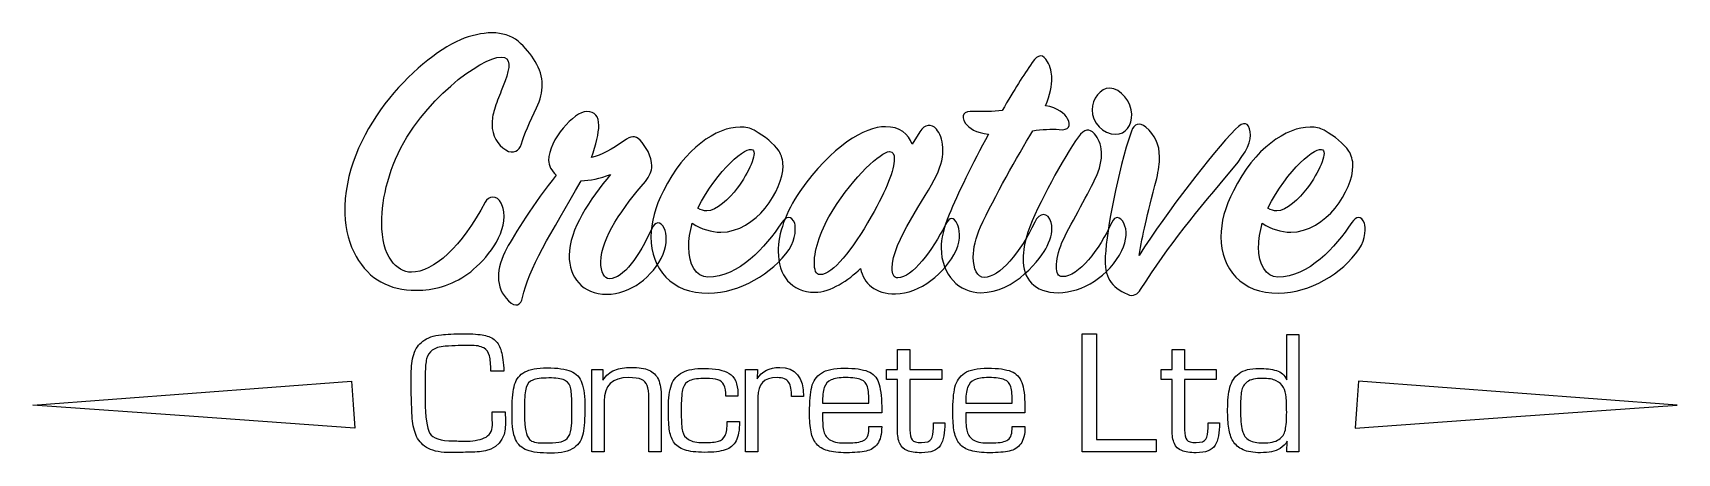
# Model space of a CAD drawing. Header units: millimetres. Extents: x 45 to 165, y 122 to 153.
import ezdxf

# ---------------------------------------------------------------- set-up
doc = ezdxf.new("R2010")
doc.units = ezdxf.units.MM
doc.layers.add('Calque_1', color=7, linetype='CONTINUOUS')

msp = doc.modelspace()

# ---------------------------------------------------------------- linework, layer by layer
at = {"layer": 'Calque_1', "color": 7}
for points in [[(85.32472, 146.91731)], [(122.38943, 147.035)], [(97.512794, 144.09102)], [(139.31731, 144.09102)], [(99.720779, 142.91345)], [(141.5253, 142.91345)], [(127.12923, 142.00079)], [(77.876452, 140.26383)], [(100.95724, 141.02928)], [(111.32004, 136.90761)], [(124.56801, 136.70165)], [(102.42923, 134.93524)], [(122.713604, 130.579708), (122.713604, 122.833639), (127.087774, 122.833639), (127.087774, 121.931253), (121.670005, 121.931253), (121.670005, 130.579708)], [(44.69783, 125.365644), (56.378932, 126.244358), (68.060038, 127.123071), (68.187454, 125.393785), (68.31487, 123.664499), (56.506351, 124.515071)], [(165.302101, 125.365574), (153.620999, 126.244288), (141.939893, 127.123001), (141.812477, 125.393715), (141.685061, 123.664429), (153.49358, 124.515001)], [(78.376073, 124.865705)], [(133.277049, 125.062054)], [(95.628226, 124.145892)]]:
    msp.add_lwpolyline(points, close=True, dxfattribs=at)
for points in [[(109.75974, 145.41581), (109.20039, 144.50318)], [(137.551334, 130.552152), (137.551334, 121.931253), (136.662724, 121.931253), (136.707498, 122.706205)], [(136.662724, 127.221585), (136.662724, 130.552152), (137.551334, 130.552152)], [(108.113536, 123.553484), (108.113536, 127.24914), (107.321366, 127.24914), (107.321366, 127.982758), (108.113536, 127.982758), (108.113536, 129.436223), (109.029702, 129.436223), (109.029702, 127.982758), (111.357998, 127.982758)], [(128.25881, 123.553484), (128.25881, 127.24914), (127.466639, 127.24914), (127.466639, 127.982758), (128.25881, 127.982758), (128.25881, 129.436223), (129.174975, 129.436223), (129.174975, 127.982758), (131.503272, 127.982758)], [(79.250932, 127.855324), (78.289992, 127.855324)], [(85.69852, 127.982758), (86.514804, 127.982758), (86.514804, 127.194033)], [(86.60091, 125.640685), (86.60091, 121.931253), (85.69852, 121.931253), (85.69852, 127.982758)], [(97.870406, 125.964443), (97.870406, 121.931253), (96.96802, 121.931253), (96.968031, 127.982758)], [(96.968031, 127.982758), (97.842865, 127.982758), (97.829075, 127.290468)], [(111.357998, 127.982758), (111.357998, 127.24914), (109.029702, 127.24914), (109.029702, 123.553484)], [(131.503272, 127.982758), (131.503272, 127.24914), (129.174975, 127.24914), (129.174975, 123.553484)], [(72.448584, 126.246869), (72.448584, 127.617672)], [(73.478411, 127.659003), (73.478411, 125.668237)], [(82.733032, 127.349022), (82.536711, 127.349022)], [(90.789089, 125.936888), (90.789089, 121.931253), (89.872924, 121.931253), (89.872924, 125.868004)], [(96.406621, 126.205538), (96.406621, 126.009217), (95.531787, 126.009217)], [(101.228529, 125.981665), (100.353695, 125.981665)], [(102.609662, 125.499472), (106.026335, 125.499472)], [(113.117989, 125.499472), (116.534662, 125.499472)], [(78.376094, 124.865733), (79.333592, 124.865733)], [(79.843336, 124.555755), (79.843336, 125.134383)], [(80.759491, 125.330704), (80.759502, 125.134383)], [(80.759502, 125.134383), (80.759502, 124.624638)], [(92.256327, 125.26182), (92.256327, 124.655636)], [(106.956287, 125.26182), (106.956287, 124.793407), (102.609673, 124.793407)], [(117.464611, 125.26182), (117.464611, 124.793407), (113.117996, 124.793407)], [(95.628226, 124.145892), (96.530612, 124.145892)], [(106.009124, 123.780802), (106.956287, 123.780802)], [(106.009124, 123.581039), (106.009124, 123.780802)], [(110.751814, 123.680921), (110.751814, 124.059786), (111.595651, 124.059786)], [(116.517451, 123.780802), (117.464611, 123.780802)], [(116.517451, 123.581039), (116.517451, 123.780802)], [(130.897088, 123.680921), (130.897088, 124.059786), (131.740924, 124.059786)], [(76.075357, 121.889921), (74.86299, 121.889921)], [(82.099303, 122.578768), (82.536722, 122.578768)], [(104.231904, 122.578768), (104.472998, 122.578768)], [(114.740227, 122.578768), (114.981325, 122.578768)]]:
    msp.add_lwpolyline(points, dxfattribs=at)
for points in [[(76.051184, 152.18696), (72.724487, 150.68553), (67.454763, 145.35693), (67.572522, 139.41009)], [(78.376929, 152.68744), (77.640934, 152.68744), (76.816619, 152.48136), (76.051184, 152.18696)], [(80.290516, 152.06921), (79.790039, 152.48136), (79.112924, 152.68744), (78.376929, 152.68744)], [(82.056904, 148.88971), (82.056904, 150.03786), (81.291469, 151.18601), (80.290516, 152.06921)], [(72.135691, 145.03309), (74.579194, 148.97803), (78.759646, 151.53929), (79.466201, 150.77385)], [(79.466201, 150.77385), (79.819479, 150.39114), (79.466201, 149.44906), (79.054044, 148.41867)], [(119.12159, 150.56772), (118.79775, 151.12707), (118.44447, 151.15651), (118.00288, 150.50882)], [(118.00288, 150.50882), (117.32576, 149.5373), (116.70752, 148.56579), (115.79489, 146.97604)], [(119.44543, 149.36068), (119.44543, 149.71396), (119.32767, 150.21444), (119.12159, 150.56772)], [(79.054044, 148.41867), (78.877405, 147.97707), (78.671327, 147.50604), (78.553568, 147.06444)], [(81.644747, 147.1822), (81.939145, 147.77099), (82.056904, 148.35979), (82.056904, 148.88971)], [(118.97439, 147.32934), (119.32767, 148.15365), (119.44543, 148.83077), (119.44543, 149.36068)], [(123.68478, 148.62475), (123.00766, 148.62475), (122.38943, 147.85931), (122.38943, 147.035)], [(125.30397, 146.71116), (125.30397, 147.56492), (124.50909, 148.62475), (123.68478, 148.62475)], [(80.526034, 144.53262), (80.732113, 145.18029), (81.14427, 146.18125), (81.644747, 147.1822)], [(120.59358, 146.38726), (120.3875, 146.74054), (119.88702, 147.21158), (118.97439, 147.32934)], [(78.553568, 147.06444), (78.435808, 146.68172), (78.376929, 146.32844), (78.376929, 145.97517)], [(78.376929, 145.97517), (78.376929, 145.12141), (78.789086, 144.47374), (79.377882, 144.09102)], [(85.324719, 146.91724), (84.412085, 146.91724), (82.527938, 144.82701), (82.527938, 143.32558)], [(86.207914, 145.88692), (86.207914, 146.56403), (85.942955, 146.91731), (85.32472, 146.91731)], [(110.96677, 145.62189), (110.6135, 146.03405), (110.11302, 146.00461), (109.75974, 145.41581)], [(113.67522, 146.91714), (112.99811, 146.94654), (112.70371, 146.65218), (113.11587, 146.03395)], [(113.11587, 146.03395), (113.35139, 145.68067), (113.8813, 145.35683), (114.79394, 145.23907)], [(115.79489, 146.97604), (115.14721, 146.91714), (114.35234, 146.88774), (113.67522, 146.91714)], [(119.97534, 145.59239), (120.6819, 145.50409), (120.88798, 145.85735), (120.59358, 146.38726)], [(122.38943, 147.035), (122.38943, 146.12237), (123.1843, 145.23917), (124.12637, 145.23917)], [(124.12637, 145.23917), (124.86237, 145.23917), (125.30397, 145.91629), (125.30397, 146.71116)], [(126.33436, 145.76909), (125.86332, 146.15181), (125.45116, 146.00461), (125.27452, 145.47469)], [(133.98871, 145.41581), (133.90041, 146.12237), (133.54711, 146.24013), (132.89943, 145.62189)], [(70.280984, 138.76242), (70.280984, 140.5288), (70.84034, 142.94287), (72.135691, 145.03309)], [(85.677997, 143.53173), (86.001835, 144.47381), (86.207914, 145.32756), (86.207914, 145.88692)], [(88.062621, 144.76821), (87.179427, 144.12053), (86.384552, 143.70837), (85.677997, 143.53173)], [(89.240213, 144.79761), (88.857496, 145.18033), (88.563098, 145.12145), (88.062621, 144.76821)], [(90.093967, 142.91347), (90.093967, 143.62002), (89.65237, 144.38546), (89.240213, 144.79761)], [(96.57072, 145.76909), (94.863212, 145.76909), (92.478588, 144.20878), (90.947718, 141.08816)], [(97.601113, 145.53357), (97.306715, 145.71021), (96.982877, 145.76909), (96.57072, 145.76909)], [(99.426381, 144.0027), (99.014223, 144.5915), (98.425427, 145.06253), (97.601113, 145.53357)], [(107.22792, 145.79853), (105.72649, 145.79853), (103.31243, 144.41486), (100.95724, 141.02928)], [(109.20039, 144.50318), (108.93543, 145.26861), (108.28775, 145.79853), (107.22792, 145.79853)], [(110.96677, 142.20687), (111.73221, 143.73774), (111.46725, 145.03309), (110.96677, 145.62189)], [(114.79394, 145.23907), (113.61635, 143.11941), (112.49763, 140.79366), (111.90884, 139.35111)], [(114.20514, 138.43854), (115.23553, 140.67596), (116.9136, 143.5905), (118.03232, 145.50409)], [(121.38851, 145.06255), (120.29924, 143.53168), (118.41509, 140.11667), (117.6791, 138.05588)], [(118.03232, 145.50409), (118.67999, 145.59239), (119.44543, 145.65129), (119.97534, 145.59239)], [(122.5661, 145.26863), (122.18339, 145.71023), (121.83011, 145.65135), (121.38851, 145.06255)], [(122.5955, 141.94193), (123.36094, 143.41392), (123.12542, 144.67984), (122.5661, 145.26863)], [(125.27452, 145.47469), (124.24413, 142.41295), (123.4787, 138.32082), (123.36094, 136.28947)], [(132.89943, 145.62189), (131.16248, 143.82606), (127.95355, 139.61617), (125.83388, 136.34835)], [(127.33531, 143.59054), (127.33531, 144.47374), (127.01147, 145.18029), (126.33436, 145.76909)], [(132.75223, 142.76623), (133.75319, 143.97326), (134.07703, 144.76814), (133.98871, 145.41581)], [(138.37524, 145.76909), (136.66773, 145.76909), (134.28311, 144.20878), (132.75224, 141.08816)], [(139.40563, 145.53357), (139.11123, 145.71021), (138.7874, 145.76909), (138.37524, 145.76909)], [(141.2309, 144.0027), (140.81874, 144.5915), (140.22995, 145.06253), (139.40563, 145.53357)], [(79.377882, 144.09102), (79.966678, 143.73774), (80.378835, 144.03212), (80.526034, 144.53262)], [(93.479541, 139.82225), (94.892651, 142.64847), (97.071197, 144.4443), (97.512794, 144.09102)], [(97.512794, 144.09102), (97.836631, 143.82606), (97.218396, 142.44239), (96.364641, 141.29424)], [(99.720779, 142.91343), (99.720779, 143.29615), (99.603019, 143.73774), (99.426381, 144.0027)], [(103.40075, 139.70449), (104.90218, 142.11855), (106.93352, 143.97326), (107.52232, 143.97326)], [(107.52232, 143.97326), (107.81672, 143.97326), (107.8756, 143.76718), (107.8756, 143.4139)], [(127.12923, 142.00079), (127.27643, 142.58959), (127.33531, 143.11951), (127.33531, 143.59054)], [(135.28406, 139.82225), (136.69717, 142.64847), (138.87571, 144.4443), (139.31731, 144.09102)], [(139.31731, 144.09102), (139.64115, 143.82606), (139.02291, 142.44239), (138.16916, 141.29424)], [(141.5253, 142.91343), (141.5253, 143.29615), (141.40754, 143.73774), (141.2309, 144.0027)], [(82.527938, 143.32558), (82.527938, 142.94287), (82.734016, 142.56015), (83.087294, 142.23631)], [(89.622931, 141.76532), (89.946768, 142.14803), (90.093967, 142.56019), (90.093967, 142.91347)], [(95.15761, 138.05588), (97.748312, 138.05588), (99.720779, 141.14706), (99.720779, 142.91345)], [(107.8756, 143.4139), (107.8756, 142.64847), (107.34568, 141.20592), (106.19753, 139.20401)], [(125.95164, 133.84597), (128.07131, 137.20211), (130.07321, 139.55729), (132.75223, 142.76623)], [(136.96213, 138.05588), (139.55283, 138.05588), (141.5253, 141.14706), (141.5253, 142.91345)], [(83.087294, 142.23631), (81.468105, 140.23441), (79.966675, 137.82034), (79.466198, 136.87827)], [(80.614351, 133.25717), (81.026508, 135.28852), (82.704576, 137.99698), (84.912561, 141.82415)], [(87.061667, 142.29519), (85.589677, 140.49936), (84.029367, 138.2325), (84.029367, 136.34835)], [(84.912561, 141.82415), (85.560237, 141.85355), (86.296232, 141.97135), (87.061667, 142.29519)], [(86.355113, 135.87736), (86.355113, 137.6143), (88.033181, 139.94005), (89.622931, 141.76532)], [(96.364641, 141.29424), (95.775845, 140.49936), (94.833772, 139.61617), (94.127217, 139.61617)], [(107.7284, 135.40628), (107.7284, 137.37875), (110.20134, 140.58768), (110.96677, 142.20687)], [(120.18144, 137.29045), (120.68192, 138.46804), (122.03615, 140.67602), (122.5955, 141.94193)], [(125.83388, 136.34835), (126.09884, 137.90866), (126.39324, 139.08625), (127.12923, 142.00079)], [(138.16916, 141.29424), (137.58036, 140.49936), (136.63829, 139.61617), (135.93173, 139.61617)], [(77.876452, 140.26385), (76.168944, 136.99603), (74.078718, 135.11188), (72.459529, 135.11188)], [(79.054044, 140.17553), (78.759646, 140.85264), (78.082531, 140.676), (77.876452, 140.26383)], [(79.260123, 139.20401), (79.260123, 139.49841), (79.201243, 139.85169), (79.054044, 140.17553)], [(90.947718, 141.08816), (90.329482, 139.91057), (90.035084, 138.76242), (90.035084, 137.70258)], [(100.95724, 141.02928), (99.89741, 139.55729), (99.367494, 137.90866), (99.367494, 136.64275)], [(132.75224, 141.08816), (132.134, 139.91057), (131.8396, 138.76242), (131.8396, 137.70258)], [(67.572522, 139.41009), (67.631402, 136.99603), (68.838433, 135.14132), (70.222104, 134.40533)], [(72.459529, 135.11188), (71.399696, 135.11188), (70.280984, 136.23059), (70.280984, 138.76242)], [(76.610541, 134.99412), (77.670373, 135.789), (79.260123, 137.4965), (79.260123, 139.20401)], [(91.006601, 138.35026), (90.741643, 138.88017), (90.329486, 138.85074), (90.093967, 138.32086)], [(92.802426, 136.96661), (92.802426, 137.49652), (92.890746, 138.11476), (93.067384, 138.70356)], [(93.067384, 138.70356), (93.744499, 138.26196), (94.451054, 138.05588), (95.15761, 138.05588)], [(94.127217, 139.61617), (93.921138, 139.61617), (93.715059, 139.67507), (93.479541, 139.82225)], [(99.632459, 138.76244), (98.425427, 136.93717), (96.452961, 134.75862), (94.215536, 134.75862)], [(100.57453, 138.70354), (100.33901, 139.29233), (99.956297, 139.23345), (99.632459, 138.76244)], [(100.16238, 136.78995), (100.69229, 137.58482), (100.66285, 138.43858), (100.57453, 138.70354)], [(102.01708, 135.81844), (102.01708, 136.76051), (102.51755, 138.32082), (103.40075, 139.70449)], [(106.19753, 139.20401), (104.75498, 136.73107), (103.40075, 134.93524), (102.42923, 134.93524)], [(111.90884, 139.35111), (111.49668, 138.3796), (111.32004, 137.55528), (111.32004, 136.90761)], [(112.52708, 138.61522), (112.23269, 139.23345), (111.96773, 139.20401), (111.64389, 138.61522)], [(118.17951, 138.79182), (117.14912, 136.58383), (115.61825, 134.72912), (114.4701, 134.72912)], [(119.38655, 138.76242), (119.18047, 139.55729), (118.50335, 139.49841), (118.17951, 138.79182)], [(119.09215, 137.02547), (119.41599, 137.70258), (119.53375, 138.14418), (119.38655, 138.76242)], [(123.83198, 138.76244), (122.91934, 136.76053), (121.38847, 134.78806), (120.21088, 134.78806)], [(124.71517, 138.70354), (124.45021, 139.23345), (124.06749, 139.29233), (123.83198, 138.76244)], [(124.56797, 136.70163), (124.95069, 137.46706), (124.98013, 138.20306), (124.71517, 138.70354)], [(134.60694, 136.96661), (134.60694, 137.49652), (134.69524, 138.11476), (134.8719, 138.70356)], [(134.8719, 138.70356), (135.54902, 138.26196), (136.25557, 138.05588), (136.96213, 138.05588)], [(135.93173, 139.61617), (135.72566, 139.61617), (135.51958, 139.67507), (135.28406, 139.82225)], [(141.43698, 138.76244), (140.22995, 136.93717), (138.25748, 134.75862), (136.02005, 134.75862)], [(142.37905, 138.70354), (142.14353, 139.29233), (141.76081, 139.23345), (141.43698, 138.76244)], [(141.96689, 136.78995), (142.49681, 137.58482), (142.46737, 138.43858), (142.37905, 138.70354)], [(90.093967, 138.32086), (89.181334, 136.28951), (88.003742, 134.64088), (87.002788, 134.64088)], [(90.035084, 137.70258), (90.035084, 135.3474), (91.536514, 133.55157), (94.274416, 133.58101)], [(90.918281, 136.43667), (91.242119, 137.23155), (91.212679, 137.9381), (91.006601, 138.35026)], [(111.64389, 138.61522), (110.67238, 136.70163), (109.20039, 134.69972), (108.14055, 134.69972)], [(112.40933, 136.70163), (112.82148, 137.55538), (112.64484, 138.35026), (112.52708, 138.61522)], [(113.67522, 136.23055), (113.67522, 136.87823), (113.85186, 137.64366), (114.20514, 138.43854)], [(117.6791, 138.05588), (117.44358, 137.29045), (117.32582, 136.67221), (117.32582, 136.11285)], [(131.8396, 137.70258), (131.8396, 135.3474), (133.34103, 133.55157), (136.07893, 133.58101)], [(79.466198, 136.87827), (79.054041, 136.11283), (78.847963, 135.40628), (78.847963, 134.7586)], [(84.029367, 136.34835), (84.029367, 134.7586), (85.000881, 133.49269), (86.796709, 133.49269)], [(86.796709, 133.49269), (88.474777, 133.49269), (90.211726, 134.7586), (90.918281, 136.43667)], [(94.215536, 134.75862), (93.332342, 134.75862), (92.802426, 135.67126), (92.802426, 136.96661)], [(94.274416, 133.58101), (96.57072, 133.61041), (98.925904, 134.99412), (100.16238, 136.78995)], [(99.367494, 136.64275), (99.367494, 134.9058), (100.30957, 133.63989), (102.04652, 133.63989)], [(107.96392, 133.52213), (109.75974, 133.52213), (111.64389, 135.08244), (112.40933, 136.70163)], [(111.32004, 136.90771), (111.32004, 134.87636), (112.67427, 133.61045), (114.23458, 133.61045)], [(114.23458, 133.61045), (116.70752, 133.61045), (118.67999, 136.14227), (119.09215, 137.02547)], [(119.76928, 135.52406), (119.76928, 135.99509), (119.91648, 136.61333), (120.18144, 137.29045)], [(119.91652, 133.61047), (121.65347, 133.61047), (123.68482, 134.84694), (124.56801, 136.70165)], [(123.36094, 136.28947), (123.27264, 134.72916), (123.77309, 134.05205), (124.98013, 133.49269)], [(136.02005, 134.75862), (135.13686, 134.75862), (134.60694, 135.67126), (134.60694, 136.96661)], [(136.07893, 133.58101), (138.37524, 133.61041), (140.73042, 134.99412), (141.96689, 136.78995)], [(87.002788, 134.64088), (86.590631, 134.64088), (86.355113, 135.11192), (86.355113, 135.87736)], [(102.42923, 134.93524), (102.13483, 134.93524), (102.01708, 135.28852), (102.01708, 135.81844)], [(102.04652, 133.63989), (103.22411, 133.63989), (104.5489, 134.55252), (105.40265, 135.37684)], [(105.40265, 135.37684), (105.63817, 134.28757), (106.49193, 133.52213), (107.96392, 133.52213)], [(108.14055, 134.69972), (107.84616, 134.69972), (107.7284, 134.96468), (107.7284, 135.40628)], [(114.4701, 134.72912), (113.96962, 134.72912), (113.67522, 135.34736), (113.67522, 136.23055)], [(117.32582, 136.11285), (117.32582, 134.64086), (118.12069, 133.61047), (119.91652, 133.61047)], [(120.21088, 134.78806), (119.88704, 134.78806), (119.76928, 135.05302), (119.76928, 135.52406)], [(70.222104, 134.40533), (70.958099, 133.99317), (71.841293, 133.78709), (72.812806, 133.78709)], [(72.812806, 133.78709), (74.078718, 133.78709), (75.403509, 134.14037), (76.610541, 134.99412)], [(78.847963, 134.7586), (78.847963, 134.11093), (79.083481, 133.49269), (79.583958, 133.02165)], [(79.583958, 133.02165), (80.113874, 132.4623), (80.496591, 132.72726), (80.614351, 133.25717)], [(124.98013, 133.49269), (125.42172, 133.28661), (125.74556, 133.52209), (125.95164, 133.84597)], [(73.309642, 130.059629), (73.635696, 130.307612), (74.08689, 130.461453), (74.663223, 130.521154)], [(74.663223, 130.521154), (75.021423, 130.569374), (75.581685, 130.593484), (76.344007, 130.593484)], [(76.344007, 130.593484), (76.952487, 130.593484), (77.431234, 130.559041), (77.780248, 130.490156)], [(77.780248, 130.490156), (78.131559, 130.421271), (78.408246, 130.293834), (78.610308, 130.107845)], [(72.448584, 127.617672), (72.448584, 128.194005), (72.510581, 128.683085), (72.634575, 129.08491)], [(72.634575, 129.08491), (72.760863, 129.489033), (72.985886, 129.813939), (73.309642, 130.059629)], [(73.995044, 129.391446), (73.786094, 129.237606), (73.647177, 129.025212), (73.578292, 128.754264)], [(74.931873, 129.677318), (74.518567, 129.642877), (74.20629, 129.547586), (73.995044, 129.391446)], [(76.753867, 129.746202), (76.211977, 129.746202), (75.604646, 129.72324), (74.931873, 129.677318)], [(77.763026, 129.553327), (77.544893, 129.68191), (77.208506, 129.746202), (76.753867, 129.746202)], [(78.190111, 128.978141), (78.125818, 129.23531), (77.983457, 129.427038), (77.763026, 129.553327)], [(78.610308, 130.107845), (78.812368, 129.921858), (78.960469, 129.653209), (79.054611, 129.301898)], [(79.054611, 129.301898), (79.148753, 128.952882), (79.214193, 128.470691), (79.250932, 127.855324)], [(73.578292, 128.754264), (73.511705, 128.485617), (73.478411, 128.12053), (73.478411, 127.659003)], [(78.289992, 127.855324), (78.289992, 128.348997), (78.256699, 128.723269), (78.190111, 128.978141)], [(80.77672, 127.789883), (81.144104, 127.99424), (81.688292, 128.096419), (82.409285, 128.096419)], [(82.409285, 128.096419), (83.185383, 128.096419), (83.769753, 128.011461), (84.162395, 127.841545)], [(84.162395, 127.841545), (84.557333, 127.673926), (84.827132, 127.385759), (84.971791, 126.977044)], [(86.514804, 127.194033), (86.744419, 127.547638), (87.03029, 127.79103), (87.372417, 127.924208)], [(87.372417, 127.924208), (87.714541, 128.057383), (88.119811, 128.123971), (88.588227, 128.123971)], [(88.588227, 128.123971), (89.139303, 128.123971), (89.572127, 128.056234), (89.8867, 127.920762)], [(89.8867, 127.920762), (90.203569, 127.78529), (90.433185, 127.557971), (90.575547, 127.238807)], [(92.338991, 127.758885), (92.72704, 127.956353), (93.273524, 128.055087), (93.978443, 128.055087)], [(93.978443, 128.055087), (94.754542, 128.055087), (95.352689, 127.929947), (95.772885, 127.679667)], [(97.829075, 127.290468), (98.173499, 127.846137), (98.723428, 128.123971), (99.478861, 128.123971)], [(99.478861, 128.123971), (100.645307, 128.123971), (101.228529, 127.409869), (101.228529, 125.981665)], [(102.533901, 127.70722), (102.90358, 127.948315), (103.469581, 128.068863), (104.231904, 128.068863)], [(104.231904, 128.068863), (104.991929, 128.068863), (105.562523, 127.989647), (105.943686, 127.831214)], [(113.042225, 127.70722), (113.411906, 127.948315), (113.977907, 128.068863), (114.740227, 128.068863)], [(114.740227, 128.068863), (115.500253, 128.068863), (116.070847, 127.989647), (116.452009, 127.831214)], [(133.170276, 127.68311), (133.505514, 127.931095), (133.988854, 128.055087), (134.620296, 128.055087)], [(134.620296, 128.055087), (135.123153, 128.055087), (135.551385, 128.002275), (135.904993, 127.896652)], [(135.904993, 127.896652), (136.260896, 127.791029), (136.513473, 127.566006), (136.662724, 127.221585)], [(79.843336, 125.134383), (79.843336, 125.866857), (79.90648, 126.442043), (80.032769, 126.859941)], [(80.032769, 126.859941), (80.161352, 127.27784), (80.409336, 127.58782), (80.77672, 127.789883)], [(80.876594, 126.639511), (80.798526, 126.368566), (80.759491, 125.932297), (80.759491, 125.330704)], [(81.358787, 127.197475), (81.117689, 127.096444), (80.956958, 126.910456), (80.876594, 126.639511)], [(82.536711, 127.349022), (81.994819, 127.349022), (81.602178, 127.298506), (81.358787, 127.197475)], [(83.766301, 127.149255), (83.557351, 127.282433), (83.212928, 127.349022), (82.733032, 127.349022)], [(84.155496, 126.546517), (84.107277, 126.817462), (83.977545, 127.018375), (83.766301, 127.149255)], [(84.971791, 126.977044), (85.116447, 126.56833), (85.188776, 125.972479), (85.188776, 125.189491)], [(88.391906, 127.376574), (87.197909, 127.376574), (86.60091, 126.797944), (86.60091, 125.640685)], [(89.332181, 127.245695), (89.125527, 127.332947), (88.812102, 127.376574), (88.391906, 127.376574)], [(89.759263, 126.797946), (89.683491, 127.009192), (89.541131, 127.158442), (89.332181, 127.245695)], [(89.872924, 125.868004), (89.872924, 126.276719), (89.835037, 126.586699), (89.759263, 126.797946)], [(90.575547, 127.238807), (90.717908, 126.919642), (90.789089, 126.485669), (90.789089, 125.936888)], [(91.31261, 125.161939), (91.31261, 125.873745), (91.387235, 126.435153), (91.536486, 126.846165)], [(91.536486, 126.846165), (91.685735, 127.259472), (91.953236, 127.563712), (92.338991, 127.758885)], [(92.879733, 127.163035), (92.629453, 127.057412), (92.462983, 126.864534), (92.380322, 126.584403)], [(94.078325, 127.321466), (93.529543, 127.321466), (93.130013, 127.268656), (92.879733, 127.163035)], [(94.935937, 127.218142), (94.73158, 127.287025), (94.445709, 127.321466), (94.078325, 127.321466)], [(95.387132, 126.835831), (95.29299, 127.021821), (95.142591, 127.149258), (94.935937, 127.218142)], [(95.531787, 126.009217), (95.531787, 126.374306), (95.483569, 126.649844), (95.387132, 126.835831)], [(95.772885, 127.679667), (96.195376, 127.431683), (96.406621, 126.940306), (96.406621, 126.205538)], [(99.282541, 127.376574), (98.341118, 127.376574), (97.870406, 126.905864), (97.870406, 125.964443)], [(100.143595, 127.02871), (100.003531, 127.260619), (99.716512, 127.376574), (99.282541, 127.376574)], [(100.353695, 125.981665), (100.353695, 126.447783), (100.283662, 126.796798), (100.143595, 127.02871)], [(101.665955, 124.824405), (101.665955, 125.623464), (101.718767, 126.243424), (101.82439, 126.684285)], [(101.82439, 126.684285), (101.930013, 127.127443), (102.166517, 127.468421), (102.533901, 127.70722)], [(102.747433, 126.646399), (102.655586, 126.382341), (102.609662, 126.000032), (102.609662, 125.499472)], [(103.246844, 127.207809), (103.005748, 127.097593), (102.839278, 126.910457), (102.747433, 126.646399)], [(104.304222, 127.376574), (103.840399, 127.376574), (103.487939, 127.320319), (103.246844, 127.207809)], [(105.454594, 127.22503), (105.215794, 127.326059), (104.832336, 127.376574), (104.304222, 127.376574)], [(105.919565, 126.694618), (105.85068, 126.947195), (105.69569, 127.123999), (105.454594, 127.22503)], [(106.026335, 125.499472), (106.026335, 126.043659), (105.990745, 126.442041), (105.919565, 126.694618)], [(105.943686, 127.831214), (106.324846, 127.675074), (106.585458, 127.40298), (106.725523, 127.01493)], [(106.725523, 127.01493), (106.867884, 126.629178), (106.944806, 126.044808), (106.956287, 125.26182)], [(112.174279, 124.824405), (112.174279, 125.623464), (112.22709, 126.243424), (112.332714, 126.684285)], [(112.332714, 126.684285), (112.438337, 127.127443), (112.674841, 127.468421), (113.042225, 127.70722)], [(113.25576, 126.646399), (113.163913, 126.382341), (113.117989, 126.000032), (113.117989, 125.499472)], [(113.755171, 127.207809), (113.514075, 127.097593), (113.347605, 126.910457), (113.25576, 126.646399)], [(114.81255, 127.376574), (114.348726, 127.376574), (113.996267, 127.320319), (113.755171, 127.207809)], [(115.962922, 127.22503), (115.724121, 127.326059), (115.340663, 127.376574), (114.81255, 127.376574)], [(116.427893, 126.694618), (116.359008, 126.947195), (116.204017, 127.123999), (115.962922, 127.22503)], [(116.534662, 125.499472), (116.534662, 126.043659), (116.499072, 126.442041), (116.427893, 126.694618)], [(116.452009, 127.831214), (116.83317, 127.675074), (117.093783, 127.40298), (117.23385, 127.01493)], [(117.23385, 127.01493), (117.376209, 126.629178), (117.453129, 126.044808), (117.464611, 125.26182)], [(132.333332, 125.034502), (132.333332, 125.695793), (132.389587, 126.239981), (132.502097, 126.667066)], [(132.502097, 126.667066), (132.614609, 127.096446), (132.837336, 127.435127), (133.170276, 127.68311)], [(133.773018, 127.066596), (133.543401, 126.89668), (133.403335, 126.665916), (133.352821, 126.374306)], [(134.885501, 127.321466), (134.375755, 127.321466), (134.004927, 127.236509), (133.773018, 127.066596)], [(135.901548, 127.145813), (135.658157, 127.262915), (135.319475, 127.321466), (134.885501, 127.321466)], [(136.428514, 126.656732), (136.322891, 126.867979), (136.147235, 127.031006), (135.901548, 127.145813)], [(136.624835, 125.947221), (136.601886, 126.211279), (136.536446, 126.447783), (136.428514, 126.656732)], [(72.496804, 124.789961), (72.476136, 125.354814), (72.460063, 125.84045), (72.448584, 126.246869)], [(73.478411, 125.668237), (73.478411, 124.490313), (73.59207, 123.695845), (73.819387, 123.284834)], [(84.231271, 125.26182), (84.231271, 125.847338), (84.206013, 126.27557), (84.155496, 126.546517)], [(92.380322, 126.584403), (92.297659, 126.306569), (92.256327, 125.865708), (92.256327, 125.26182)], [(133.352821, 126.374306), (133.302306, 126.082694), (133.277049, 125.645276), (133.277049, 125.062054)], [(136.662724, 124.851957), (136.662724, 125.318075), (136.650094, 125.683163), (136.624835, 125.947221)], [(72.727568, 123.336499), (72.594391, 123.740622), (72.517469, 124.225109), (72.496804, 124.789961)], [(78.389863, 124.386958), (78.38067, 124.605094), (78.376073, 124.764676), (78.376073, 124.865705)], [(78.403654, 123.890989), (78.403654, 124.003502), (78.399057, 124.168825), (78.389863, 124.386958)], [(79.333592, 124.865733), (79.333592, 124.776183), (79.340481, 124.641859), (79.354259, 124.462761)], [(79.354259, 124.462761), (79.368038, 124.283661), (79.374927, 124.149336), (79.374927, 124.059786)], [(80.09821, 122.843973), (79.928294, 123.232022), (79.843336, 123.802616), (79.843336, 124.555755)], [(80.759502, 124.624638), (80.759502, 123.694697), (80.881197, 123.097697), (81.124588, 122.833639)], [(84.21406, 123.877241), (84.225534, 124.198703), (84.231271, 124.660229), (84.231271, 125.26182)], [(85.188776, 125.189491), (85.188776, 124.367469), (85.146297, 123.736028), (85.061339, 123.295167)], [(91.378051, 123.601703), (91.334424, 123.971382), (91.31261, 124.491461), (91.31261, 125.161939)], [(92.256327, 124.655636), (92.256327, 124.120633), (92.286178, 123.717659), (92.345879, 123.446714)], [(101.77617, 123.395049), (101.702693, 123.76473), (101.665955, 124.241182), (101.665955, 124.824405)], [(102.609673, 124.793407), (102.609673, 124.235442), (102.634931, 123.81295), (102.685448, 123.525932)], [(112.284494, 123.395049), (112.211017, 123.76473), (112.174279, 124.241182), (112.174279, 124.824405)], [(113.117996, 124.793407), (113.117996, 124.235442), (113.143255, 123.81295), (113.193772, 123.525932)], [(132.412546, 123.663699), (132.359736, 124.031083), (132.333332, 124.488017), (132.333332, 125.034502)], [(133.277049, 125.062054), (133.277049, 124.366321), (133.319527, 123.849687), (133.404483, 123.512152)], [(136.566285, 123.539708), (136.630578, 123.842799), (136.662724, 124.280215), (136.662724, 124.851957)], [(73.433634, 122.344562), (73.096101, 122.604026), (72.860746, 122.934671), (72.727568, 123.336499)], [(73.819387, 123.284834), (74.023744, 122.917449), (74.596634, 122.733757), (75.538057, 122.733757)], [(79.374927, 124.059786), (79.374927, 122.760163), (78.735448, 122.050652), (77.45649, 121.931253)], [(77.800912, 122.947272), (78.184369, 123.110299), (78.385283, 123.424871), (78.403654, 123.890989)], [(83.45633, 122.671762), (83.683649, 122.733757), (83.860453, 122.85775), (83.986742, 123.043739)], [(83.986742, 123.043739), (84.115325, 123.229726), (84.191098, 123.50756), (84.21406, 123.877241)], [(85.061339, 123.295167), (84.978678, 122.854306), (84.755951, 122.499551), (84.393159, 122.230901)], [(91.698363, 122.65454), (91.530744, 122.916301), (91.423974, 123.232022), (91.378051, 123.601703)], [(92.345879, 123.446714), (92.407874, 123.175767), (92.557124, 122.967965), (92.793628, 122.823309)], [(94.980711, 122.70276), (95.210325, 122.767052), (95.375648, 122.907118), (95.476679, 123.122957)], [(95.476679, 123.122957), (95.577711, 123.34109), (95.628226, 123.682068), (95.628226, 124.145892)], [(96.530612, 124.145892), (96.530612, 123.525931), (96.445655, 123.054072), (96.275742, 122.730315)], [(102.1757, 122.502993), (101.985121, 122.730313), (101.851944, 123.027665), (101.77617, 123.395049)], [(102.685448, 123.525932), (102.738257, 123.238911), (102.880618, 123.009296), (103.112529, 122.837085)], [(105.619928, 122.757867), (105.879392, 122.879564), (106.009124, 123.153954), (106.009124, 123.581039)], [(106.956287, 123.780802), (106.956287, 123.213653), (106.85296, 122.791161), (106.646305, 122.513327)], [(108.278859, 122.537437), (108.168644, 122.78083), (108.113536, 123.119512), (108.113536, 123.553484)], [(109.029702, 123.553484), (109.029702, 123.188397), (109.08481, 122.939264), (109.195025, 122.806087)], [(110.596825, 122.861194), (110.700151, 123.028813), (110.751814, 123.302055), (110.751814, 123.680921)], [(111.595651, 124.059786), (111.595651, 123.325018), (111.484287, 122.775089), (111.261559, 122.41)], [(112.684023, 122.502993), (112.493445, 122.730313), (112.360268, 123.027665), (112.284494, 123.395049)], [(113.193772, 123.525932), (113.246583, 123.238911), (113.388944, 123.009296), (113.620853, 122.837085)], [(116.128252, 122.757867), (116.387718, 122.879564), (116.517451, 123.153954), (116.517451, 123.581039)], [(117.464611, 123.780802), (117.464611, 123.213653), (117.361285, 122.791161), (117.154632, 122.513327)], [(128.424133, 122.537437), (128.313917, 122.78083), (128.25881, 123.119512), (128.25881, 123.553484)], [(129.174975, 123.553484), (129.174975, 123.188397), (129.230083, 122.939264), (129.340298, 122.806087)], [(130.742099, 122.861194), (130.845425, 123.028813), (130.897088, 123.302055), (130.897088, 123.680921)], [(131.740924, 124.059786), (131.740924, 123.325018), (131.62956, 122.775089), (131.406832, 122.41)], [(132.732861, 122.706205), (132.572129, 122.97715), (132.465357, 123.296315), (132.412546, 123.663699)], [(133.404483, 123.512152), (133.49633, 123.151657), (133.667393, 122.905969), (133.917673, 122.775089)], [(136.09098, 122.833639), (136.343557, 123.003555), (136.501992, 123.238911), (136.566285, 123.539708)], [(74.86299, 121.889921), (74.249915, 121.935846), (73.773463, 122.087393), (73.433634, 122.344562)], [(75.538057, 122.733757), (75.606942, 122.733757), (75.732082, 122.729161), (75.913477, 122.719967)], [(75.913477, 122.719967), (76.094874, 122.710774), (76.238384, 122.706177), (76.344007, 122.706177)], [(77.45649, 121.931253), (76.992669, 121.903698), (76.532291, 121.889921), (76.075357, 121.889921)], [(76.344007, 122.706177), (76.931822, 122.706177), (77.417457, 122.786542), (77.800912, 122.947272)], [(80.952377, 122.044914), (80.555143, 122.18957), (80.270421, 122.455923), (80.09821, 122.843973)], [(82.677935, 121.831371), (81.927093, 121.831371), (81.351907, 121.902552), (80.952377, 122.044914)], [(81.124588, 122.833639), (81.296798, 122.663725), (81.621704, 122.578768), (82.099303, 122.578768)], [(82.536722, 122.578768), (82.922474, 122.578768), (83.22901, 122.609766), (83.45633, 122.671762)], [(84.393159, 122.230901), (84.032664, 121.964548), (83.460923, 121.831371), (82.677935, 121.831371)], [(92.49398, 122.075912), (92.133485, 122.2022), (91.868279, 122.395076), (91.698363, 122.65454)], [(93.978443, 121.889921), (93.349296, 121.889921), (92.854475, 121.951918), (92.49398, 122.075912)], [(92.793628, 122.823309), (93.030131, 122.680947), (93.402108, 122.609766), (93.909556, 122.609766)], [(93.909556, 122.609766), (94.394045, 122.609766), (94.751096, 122.640764), (94.980711, 122.70276)], [(95.483567, 122.069024), (95.123073, 121.949622), (94.621364, 121.889921), (93.978443, 121.889921)], [(96.275742, 122.730315), (96.108123, 122.408853), (95.844065, 122.188423), (95.483567, 122.069024)], [(102.991984, 122.013916), (102.640673, 122.114945), (102.368578, 122.277971), (102.1757, 122.502993)], [(104.373117, 121.862369), (103.805967, 121.862369), (103.34559, 121.912885), (102.991984, 122.013916)], [(103.112529, 122.837085), (103.346738, 122.664874), (103.719863, 122.578768), (104.231904, 122.578768)], [(105.809361, 121.979472), (105.455752, 121.901404), (104.977004, 121.862369), (104.373117, 121.862369)], [(104.472998, 122.578768), (104.978152, 122.578768), (105.360462, 122.638468), (105.619928, 122.757867)], [(106.646305, 122.513327), (106.441948, 122.23779), (106.162966, 122.059838), (105.809361, 121.979472)], [(108.823048, 122.017358), (108.570471, 122.120684), (108.389075, 122.294044), (108.278859, 122.537437)], [(109.87698, 121.862369), (109.42923, 121.862369), (109.077919, 121.914032), (108.823048, 122.017358)], [(109.195025, 122.806087), (109.30524, 122.675206), (109.532559, 122.609766), (109.87698, 122.609766)], [(109.87698, 122.609766), (110.253549, 122.609766), (110.493497, 122.693576), (110.596825, 122.861194)], [(111.261559, 122.41), (111.041128, 122.044913), (110.579602, 121.862369), (109.87698, 121.862369)], [(113.500308, 122.013916), (113.148997, 122.114945), (112.876902, 122.277971), (112.684023, 122.502993)], [(114.88144, 121.862369), (114.314291, 121.862369), (113.853913, 121.912885), (113.500308, 122.013916)], [(113.620853, 122.837085), (113.855062, 122.664874), (114.228187, 122.578768), (114.740227, 122.578768)], [(116.317684, 121.979472), (115.964076, 121.901404), (115.485328, 121.862369), (114.88144, 121.862369)], [(114.981325, 122.578768), (115.486477, 122.578768), (115.868786, 122.638468), (116.128252, 122.757867)], [(117.154632, 122.513327), (116.950275, 122.23779), (116.671292, 122.059838), (116.317684, 121.979472)], [(128.968321, 122.017358), (128.715744, 122.120684), (128.534348, 122.294044), (128.424133, 122.537437)], [(130.022254, 121.862369), (129.574504, 121.862369), (129.223193, 121.914032), (128.968321, 122.017358)], [(129.340298, 122.806087), (129.450513, 122.675206), (129.677832, 122.609766), (130.022254, 122.609766)], [(130.022254, 122.609766), (130.398822, 122.609766), (130.63877, 122.693576), (130.742099, 122.861194)], [(131.406832, 122.41), (131.186402, 122.044913), (130.724876, 121.862369), (130.022254, 121.862369)], [(133.463036, 122.0828), (133.13928, 122.229753), (132.895888, 122.437555), (132.732861, 122.706205)], [(134.744288, 121.862369), (134.216174, 121.862369), (133.78909, 121.935846), (133.463036, 122.0828)], [(133.917673, 122.775089), (134.167955, 122.644209), (134.500897, 122.578768), (134.916498, 122.578768)], [(135.550238, 121.931253), (135.318326, 121.88533), (135.049676, 121.862369), (134.744288, 121.862369)], [(134.916498, 122.578768), (135.449207, 122.578768), (135.840701, 122.663725), (136.09098, 122.833639)], [(136.197753, 122.182681), (136.000283, 122.060985), (135.784444, 121.977175), (135.550238, 121.931253)], [(136.707498, 122.706205), (136.567433, 122.481183), (136.397519, 122.306675), (136.197753, 122.182681)]]:
    msp.add_open_spline(points, degree=3, dxfattribs=at)

doc.saveas('drawing.dxf')
